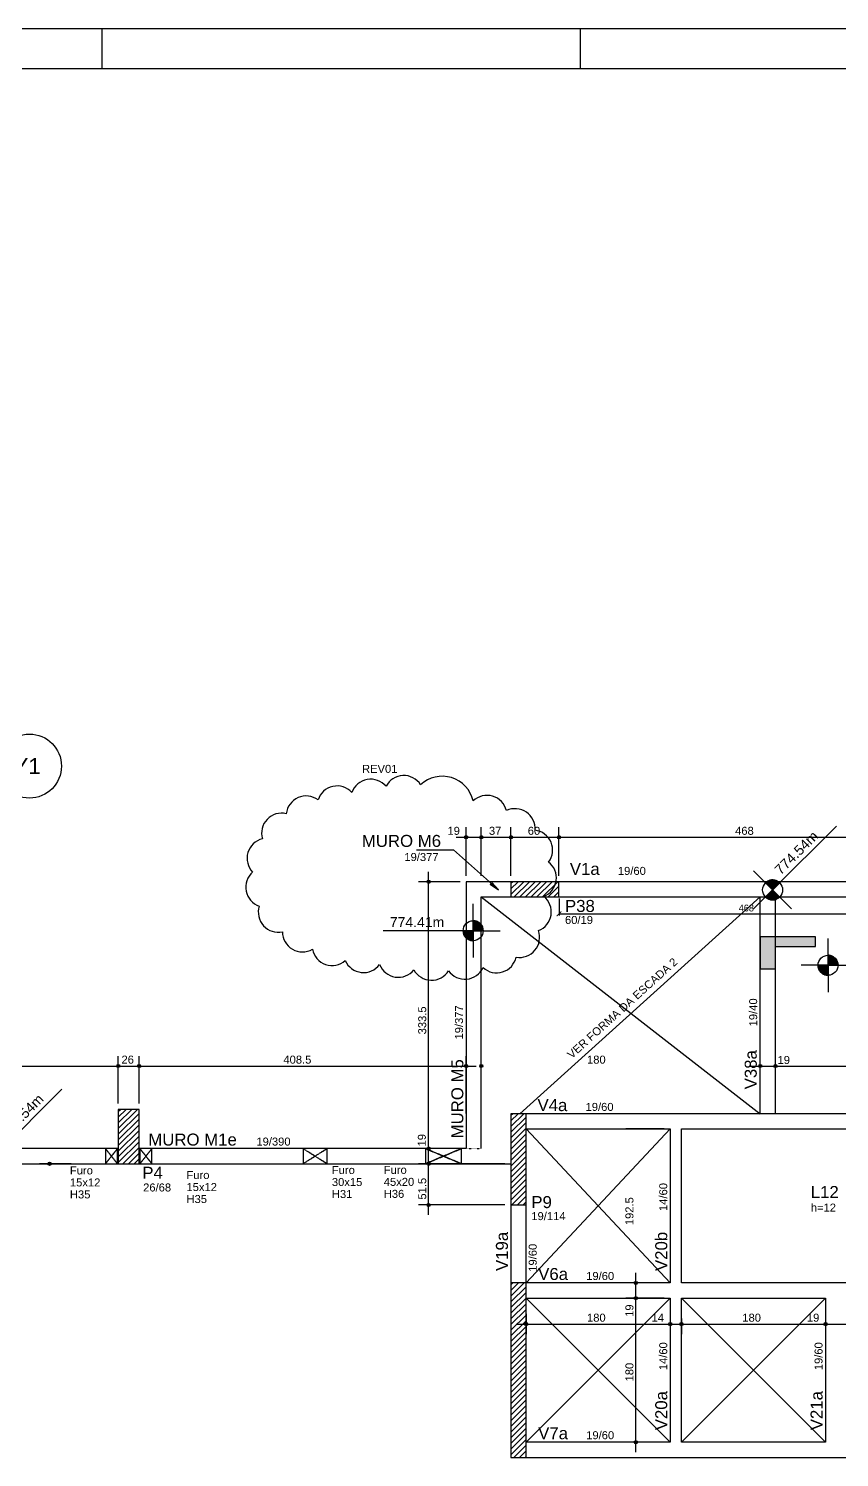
# Model space of a CAD drawing. Header units: millimetres. Extents: x 1659 to 9159, y 667 to 9133.
# Drawn here: x 4172 to 5184, y 7348 to 9133 of the extents above; entities that cross this region are included whole.
import ezdxf

# ---------------------------------------------------------------- set-up
doc = ezdxf.new("R2010")
doc.units = ezdxf.units.MM
doc.linetypes.add('ESTILO_TQS_0001', pattern=[1, 0.7, -0.3])
doc.linetypes.add('ESTILO_TQS_0002', pattern=[0.4, 0.1, -0.3])
for name, color, linetype in [('00 - FELIPE', 2, 'Continuous'), ('1', 1, 'Continuous'), ('10', 10, 'Continuous'), ('2', 2, 'Continuous'), ('3', 3, 'Continuous'), ('4', 4, 'Continuous'), ('6', 6, 'Continuous'), ('8', 8, 'Continuous')]:
    doc.layers.add(name, color=color, linetype=linetype)
doc.styles.add('ROMAS860', font='ROMAS860.SHX')
doc.styles.get("Standard").update_dxf_attribs({"font": 'arial.ttf'})
doc.dimstyles.new('cota', dxfattribs={"dimtxt": 8.5, "dimasz": 6, "dimexe": 2, "dimexo": 2, "dimgap": 3, "dimtad": 1, "dimdec": 1, "dimzin": 9, "dimdsep": 46, "dimtxsty": 'ROMAS860', "dimblk": 'ARCHTICK', "dimcen": 0.09, "dimclrd": 241, "dimclre": 241, "dimclrt": 2, "dimadec": 0, "dimazin": 2, "dimtfac": 1, "dimtdec": 1, "dimtix": 1, "dimtmove": 0, "dimatfit": 2, "dimfxl": 0, "dimtolj": 1, "dimtzin": 0, "dimlwd": -1, "dimlwe": -1, "dimarcsym": 0})

# ---------------------------------------------------------------- blocks, each defined once
blk = doc.blocks.new('_ArchTick')
at = {"color": 0, "linetype": 'ByBlock', "const_width": 0.15}
blk.add_lwpolyline([(-0.5, -0.5), (0.5, 0.5)], dxfattribs=at)
blk = doc.blocks.new('*D212')
at = {"layer": '00 - FELIPE', "color": 241}
for p, q in [((4834.2, 8046.2), (4834.2, 8025.1)), ((5302.2, 8046.2), (5302.2, 8025.1)), ((4834.2, 8027.1), (5302.2, 8027.1))]:
    blk.add_line(p, q, dxfattribs=at)
at = {"layer": 'Defpoints', "color": 0}
for p in [(4834.2, 8048.2), (5302.2, 8048.2), (5302.2, 8027.1)]:
    blk.add_point(p, dxfattribs=at)
at = {"layer": '00 - FELIPE', "color": 241, "xscale": 6, "yscale": 6, "zscale": 6, "rotation": 180}
blk.add_blockref('_ArchTick', (4834.2, 8027.1), dxfattribs=at)
at = {"layer": '00 - FELIPE', "color": 241, "xscale": 6, "yscale": 6, "zscale": 6}
blk.add_blockref('_ArchTick', (5302.2, 8027.1), dxfattribs=at)
at = {"layer": '00 - FELIPE', "color": 2, "insert": (5068.2, 8034.3), "char_height": 8.5, "attachment_point": 5, "style": 'ROMAS860'}
blk.add_mtext('\\A1;468', dxfattribs=at)

msp = doc.modelspace()

# ---------------------------------------------------------------- linework, layer by layer
at = {"layer": '1', "linetype": 'Continuous'}
for p, q in [((1658.57, 9133.49), (9158.57, 9133.49)), ((4263.57, 9083.49), (4263.57, 9133.49)), ((4861.07, 9083.49), (4861.07, 9133.49)), ((4718.17, 8074.72), (4718.17, 8135.37)), ((4737.17, 8074.72), (4737.17, 8135.37)), ((4737.17, 8074.72), (4737.17, 8135.37)), ((4774.17, 8074.72), (4774.17, 8135.37)), ((4774.17, 8074.72), (4774.17, 8135.37)), ((4834.17, 8074.72), (4834.17, 8135.37)), ((4834.17, 8074.72), (4834.17, 8135.37)), ((5101.08, 8056.97), (5180.63, 8136.52)), ((4705.67, 8122.87), (4749.67, 8122.87)), ((4724.67, 8122.87), (4786.67, 8122.87)), ((4761.67, 8122.87), (4846.67, 8122.87)), ((4821.67, 8122.87), (5314.67, 8122.87)), ((4671.32, 7721.22), (4671.32, 8079.72)), ((5101.08, 8056.97), (5077.35, 8080.7)), ((4710.67, 8067.22), (4658.82, 8067.22)), ((4718.17, 8067.22), (4718.17, 8067.22)), ((4718.17, 8067.22), (4718.17, 8067.22)), ((4737.17, 8067.22), (4737.17, 8067.22)), ((4737.17, 8067.22), (4737.17, 8067.22)), ((4774.17, 8051.17), (4790.23, 8067.22)), ((4774.17, 8058.24), (4783.16, 8067.22)), ((4774.17, 8065.31), (4776.08, 8067.22)), ((4774.17, 8067.22), (4774.17, 8067.22)), ((4774.17, 8067.22), (4774.17, 8067.22)), ((4778.3, 8048.22), (4797.3, 8067.22)), ((4785.37, 8048.22), (4804.37, 8067.22)), ((4792.44, 8048.22), (4811.44, 8067.22)), ((4799.51, 8048.22), (4818.51, 8067.22)), ((4804.17, 8057.72), (4804.17, 8057.72)), ((4806.58, 8048.22), (4825.58, 8067.22)), ((4813.65, 8048.22), (4832.65, 8067.22)), ((4820.72, 8048.22), (4834.17, 8061.67)), ((4827.79, 8048.22), (4834.17, 8054.6)), ((4834.17, 8067.22), (4834.17, 8067.22)), ((4834.17, 8067.22), (4834.17, 8067.22)), ((5101.08, 8056.97), (5077.35, 8033.24)), ((5092.24, 8065.81), (5109.92, 8048.13)), ((5092.24, 8048.13), (5109.92, 8065.81)), ((5092.67, 8065.38), (5095.38, 8068.09)), ((5101.64, 8056.41), (5092.8, 8047.57)), ((5093.23, 8064.82), (5097.29, 8068.87)), ((5102.2, 8055.85), (5093.44, 8047.08)), ((5093.79, 8064.26), (5098.79, 8069.26)), ((5102.76, 8055.29), (5094.09, 8046.61)), ((5094.36, 8063.7), (5100.09, 8069.43)), ((5103.33, 8054.73), (5094.78, 8046.18)), ((5094.92, 8063.14), (5101.24, 8069.47)), ((5095.48, 8062.58), (5102.3, 8069.4)), ((5103.89, 8054.17), (5095.5, 8045.79)), ((5096.04, 8062.02), (5103.29, 8069.27)), ((5096.6, 8061.46), (5104.21, 8069.07)), ((5097.16, 8060.9), (5105.08, 8068.82)), ((5097.72, 8060.34), (5105.89, 8068.51)), ((5098.28, 8059.77), (5106.66, 8068.16)), ((5098.84, 8059.21), (5107.39, 8067.76)), ((5099.4, 8058.65), (5108.08, 8067.33)), ((5099.96, 8058.09), (5108.73, 8066.86)), ((5100.52, 8057.53), (5109.34, 8066.35)), ((5101.08, 8056.97), (5124.81, 8033.24)), ((4726.96, 8006.03), (4726.96, 8039.59)), ((5104.45, 8053.61), (5096.27, 8045.43)), ((5105.01, 8053.05), (5097.09, 8045.13)), ((5105.57, 8052.49), (5097.95, 8044.87)), ((5106.13, 8051.93), (5098.87, 8044.67)), ((5106.69, 8051.37), (5099.86, 8044.53)), ((5107.25, 8050.8), (5100.92, 8044.47)), ((5107.81, 8050.24), (5102.08, 8044.51)), ((5108.37, 8049.68), (5103.37, 8044.68)), ((5108.93, 8049.12), (5104.87, 8045.06)), ((5109.49, 8048.56), (5106.77, 8045.84)), ((4726.96, 7993.53), (4726.96, 8018.53)), ((4726.96, 8006.03), (4614.46, 8006.03)), ((4739.46, 8006.03), (4714.46, 8006.03)), ((4726.96, 8005.24), (4714.49, 8005.24)), ((4726.96, 8004.45), (4714.57, 8004.45)), ((4726.96, 8003.66), (4714.69, 8003.66)), ((4726.96, 8002.86), (4714.87, 8002.86)), ((4726.96, 8002.07), (4715.11, 8002.07)), ((4726.96, 8001.28), (4715.4, 8001.28)), ((4726.96, 8000.48), (4715.76, 8000.48)), ((4726.96, 8017.93), (4730.81, 8017.93)), ((4726.96, 8017.13), (4732.71, 8017.13)), ((4726.96, 8016.34), (4734.04, 8016.34)), ((4726.96, 8015.55), (4735.07, 8015.55)), ((4726.96, 8014.76), (4735.92, 8014.76)), ((4726.96, 8013.96), (4736.63, 8013.96)), ((4726.96, 8013.17), (4737.23, 8013.17)), ((4726.96, 8012.38), (4737.74, 8012.38)), ((4726.96, 8011.58), (4738.16, 8011.58)), ((4726.96, 8010.79), (4738.52, 8010.79)), ((4726.96, 8010), (4738.82, 8010)), ((4726.96, 8009.21), (4739.06, 8009.21)), ((4726.96, 8008.41), (4739.24, 8008.41)), ((4726.96, 8007.62), (4739.36, 8007.62)), ((4726.96, 8006.83), (4739.46, 8006.83)), ((4726.96, 8006.03), (4726.96, 7972.48)), ((4726.96, 8006.03), (4760.52, 8006.03)), ((4726.96, 7999.69), (4716.19, 7999.69)), ((4726.96, 7998.9), (4716.7, 7998.9)), ((4726.96, 7998.11), (4717.31, 7998.11)), ((4726.96, 7997.31), (4718.02, 7997.31)), ((4726.96, 7996.52), (4718.86, 7996.52)), ((4726.96, 7995.73), (4719.9, 7995.73)), ((4726.96, 7994.94), (4721.23, 7994.94)), ((4726.96, 7994.14), (4723.13, 7994.14)), ((5170.27, 7962.83), (5170.27, 7996.39)), ((5170.27, 7975.33), (5170.27, 7950.33)), ((5170.27, 7974.73), (5174.1, 7974.73)), ((5170.27, 7973.93), (5176, 7973.93)), ((5170.27, 7973.14), (5177.33, 7973.14)), ((5170.27, 7972.35), (5178.37, 7972.35)), ((5170.27, 7971.56), (5179.22, 7971.56)), ((5170.27, 7970.76), (5179.92, 7970.76)), ((5170.27, 7969.97), (5180.53, 7969.97)), ((5170.27, 7969.18), (5181.04, 7969.18)), ((5170.27, 7968.38), (5181.47, 7968.38)), ((5170.27, 7967.59), (5181.83, 7967.59)), ((5170.27, 7966.8), (5182.12, 7966.8)), ((5170.27, 7966.01), (5182.36, 7966.01)), ((5170.27, 7965.21), (5182.54, 7965.21)), ((5170.27, 7962.83), (5136.71, 7962.83)), ((5157.77, 7962.83), (5182.77, 7962.83)), ((5170.27, 7962.04), (5157.77, 7962.04)), ((5170.27, 7961.25), (5157.87, 7961.25)), ((5170.27, 7960.46), (5158, 7960.46)), ((5170.27, 7959.66), (5158.18, 7959.66)), ((5170.27, 7958.87), (5158.41, 7958.87)), ((5170.27, 7958.08), (5158.71, 7958.08)), ((5170.27, 7957.28), (5159.07, 7957.28)), ((5170.27, 7956.49), (5159.5, 7956.49)), ((5170.27, 7955.7), (5160, 7955.7)), ((5170.27, 7954.91), (5160.6, 7954.91)), ((5170.27, 7954.11), (5161.31, 7954.11)), ((5170.27, 7953.32), (5162.16, 7953.32)), ((5170.27, 7952.53), (5163.19, 7952.53)), ((5170.27, 7951.73), (5164.52, 7951.73)), ((5170.27, 7950.94), (5166.42, 7950.94)), ((5170.27, 7964.42), (5182.67, 7964.42)), ((5170.27, 7963.63), (5182.74, 7963.63)), ((5170.27, 7962.83), (5282.77, 7962.83)), ((5170.27, 7962.83), (5170.27, 7929.28)), ((4283.67, 7790.22), (4283.67, 7849.38)), ((4283.67, 7790.22), (4283.67, 7849.38)), ((4309.67, 7790.22), (4309.67, 7849.38)), ((4309.67, 7790.22), (4309.67, 7849.38)), ((4718.17, 7777.61), (4718.17, 7849.38)), ((4718.17, 7777.61), (4718.17, 7849.38)), ((4737.17, 7794.33), (4737.17, 7849.38)), ((4737.17, 7817.65), (4737.17, 7849.38)), ((5085.67, 7822.11), (5085.67, 7849.38)), ((5085.67, 7829.61), (5085.67, 7849.38)), ((5104.67, 7830.7), (5104.67, 7849.38)), ((5104.67, 7830.7), (5104.67, 7849.38)), ((3813.67, 7836.88), (4296.17, 7836.88)), ((4271.17, 7836.88), (4322.17, 7836.88)), ((4297.17, 7836.88), (4730.67, 7836.88)), ((5073.17, 7836.88), (5117.17, 7836.88)), ((5085.67, 7822.11), (5085.67, 7822.11)), ((5092.17, 7836.88), (5355.67, 7836.88)), ((5104.67, 7823.2), (5104.67, 7823.2)), ((5104.67, 7823.2), (5104.67, 7823.2)), ((4133.51, 7728.22), (4213.06, 7807.77)), ((4737.17, 7810.15), (4737.17, 7810.15)), ((5085.67, 7814.61), (5085.67, 7814.61)), ((4737.17, 7786.83), (4737.17, 7786.83)), ((4283.67, 7758.66), (4307.74, 7782.72)), ((4283.67, 7765.73), (4300.67, 7782.72)), ((4283.67, 7772.8), (4293.59, 7782.72)), ((4283.67, 7779.87), (4286.52, 7782.72)), ((4283.67, 7782.72), (4283.67, 7782.72)), ((4283.67, 7782.72), (4283.67, 7782.72)), ((4283.67, 7751.59), (4309.67, 7777.59)), ((4283.67, 7744.51), (4309.67, 7770.51)), ((4309.67, 7782.72), (4309.67, 7782.72)), ((4309.67, 7782.72), (4309.67, 7782.72)), ((4718.17, 7770.11), (4718.17, 7770.11)), ((4718.17, 7770.11), (4718.17, 7770.11)), ((4774.17, 7761.25), (4790.14, 7777.22)), ((4774.17, 7768.32), (4783.07, 7777.22)), ((4774.17, 7775.39), (4776, 7777.22)), ((4774.17, 7777.22), (4774.17, 7777.22)), ((4774.17, 7777.22), (4774.17, 7777.22)), ((4774.17, 7754.18), (4793.17, 7773.18)), ((4793.17, 7777.22), (4793.17, 7777.22)), ((4793.17, 7777.22), (4793.17, 7777.22)), ((4954.31, 7777.22), (4954.31, 7777.22)), ((4283.67, 7737.44), (4309.67, 7763.44)), ((4283.67, 7730.37), (4309.67, 7756.37)), ((4774.17, 7747.11), (4793.17, 7766.11)), ((4774.17, 7740.04), (4793.17, 7759.04)), ((4774.17, 7732.97), (4793.17, 7751.97)), ((4973.17, 7758.22), (4973.17, 7758.22)), ((4973.17, 7758.22), (4973.17, 7758.22)), ((4973.17, 7758.22), (4973.17, 7758.22)), ((4973.17, 7758.22), (4973.17, 7758.22)), ((4987.17, 7758.22), (4987.17, 7758.22)), ((4987.17, 7758.22), (4987.17, 7758.22)), ((4283.67, 7723.3), (4309.67, 7749.3)), ((4283.67, 7716.23), (4309.67, 7742.23)), ((4289.23, 7714.72), (4309.67, 7735.16)), ((4296.67, 7748.72), (4296.67, 7748.72)), ((4710.67, 7733.72), (4658.82, 7733.72)), ((4677.25, 7733.72), (4658.82, 7733.72)), ((4671.32, 7702.22), (4671.32, 7746.22)), ((4684.75, 7733.72), (4684.75, 7733.72)), ((4718.17, 7733.72), (4718.17, 7733.72)), ((4774.17, 7725.9), (4793.17, 7744.9)), ((4774.17, 7718.82), (4793.17, 7737.82)), ((4224.6, 7714.72), (4185.32, 7714.72)), ((4232.1, 7714.72), (4232.1, 7714.72)), ((4296.31, 7714.72), (4309.67, 7728.09)), ((4303.38, 7714.72), (4309.67, 7721.02)), ((4766.67, 7714.72), (4658.82, 7714.72)), ((4766.67, 7714.72), (4658.82, 7714.72)), ((4671.32, 7650.72), (4671.32, 7727.22)), ((4774.17, 7711.75), (4793.17, 7730.75)), ((4774.17, 7704.68), (4793.17, 7723.68)), ((4774.17, 7697.61), (4793.17, 7716.61)), ((4783.67, 7720.22), (4783.67, 7720.22)), ((4774.17, 7690.54), (4793.17, 7709.54)), ((4774.17, 7683.47), (4793.17, 7702.47)), ((4774.17, 7676.4), (4793.17, 7695.4)), ((4774.17, 7669.33), (4793.17, 7688.33)), ((4775.13, 7663.22), (4793.17, 7681.26)), ((4766.67, 7663.22), (4658.82, 7663.22)), ((4766.67, 7663.22), (4658.82, 7663.22)), ((4774.17, 7663.22), (4774.17, 7663.22)), ((4774.17, 7663.22), (4774.17, 7663.22)), ((4782.2, 7663.22), (4793.17, 7674.19)), ((4789.27, 7663.22), (4793.17, 7667.11)), ((4930.15, 7534.22), (4930.15, 7578.22)), ((4774.17, 7549.12), (4790.77, 7565.72)), ((4774.17, 7556.19), (4783.7, 7565.72)), ((4774.17, 7563.26), (4776.63, 7565.72)), ((4774.17, 7565.72), (4774.17, 7565.72)), ((4774.17, 7565.72), (4774.17, 7565.72)), ((4774.17, 7542.05), (4793.17, 7561.05)), ((4774.17, 7534.98), (4793.17, 7553.98)), ((4929.84, 7565.72), (4917.65, 7565.72)), ((4929.84, 7565.72), (4917.65, 7565.72)), ((4930.15, 7354.22), (4930.15, 7559.22)), ((4937.34, 7565.72), (4937.34, 7565.72)), ((4937.34, 7565.72), (4937.34, 7565.72)), ((4774.17, 7527.91), (4793.17, 7546.91)), ((4774.17, 7520.83), (4793.17, 7539.83)), ((4973.17, 7546.72), (4973.17, 7546.72)), ((4973.17, 7546.72), (4973.17, 7546.72)), ((4774.17, 7513.76), (4793.17, 7532.76)), ((4774.17, 7506.69), (4793.17, 7525.69)), ((4774.17, 7499.62), (4793.17, 7518.62)), ((4793.17, 7534.51), (4793.17, 7534.51)), ((4793.17, 7527.01), (4793.17, 7501.87)), ((4973.17, 7527.69), (4973.17, 7527.69)), ((4973.17, 7527.69), (4973.17, 7527.69)), ((4973.17, 7520.19), (4973.17, 7501.87)), ((4973.17, 7520.19), (4973.17, 7501.87)), ((4987.17, 7528.66), (4987.17, 7528.66)), ((4987.17, 7528.66), (4987.17, 7528.66)), ((4987.17, 7521.16), (4987.17, 7501.87)), ((4987.17, 7521.16), (4987.17, 7501.87)), ((5167.17, 7521.19), (5167.17, 7521.19)), ((5167.17, 7521.19), (5167.17, 7521.19)), ((4774.17, 7492.55), (4793.17, 7511.55)), ((4774.17, 7485.48), (4793.17, 7504.48)), ((4780.67, 7514.37), (4985.67, 7514.37)), ((4960.67, 7514.37), (4999.67, 7514.37)), ((4974.67, 7514.37), (5179.67, 7514.37)), ((5154.67, 7514.37), (5198.67, 7514.37)), ((5167.17, 7513.69), (5167.17, 7501.87)), ((5167.17, 7513.69), (5167.17, 7501.87)), ((4774.17, 7478.41), (4793.17, 7497.41)), ((4774.17, 7471.34), (4793.17, 7490.34)), ((4774.17, 7464.27), (4793.17, 7483.27)), ((4774.17, 7457.2), (4793.17, 7476.2)), ((4774.17, 7450.12), (4793.17, 7469.12)), ((4774.17, 7443.05), (4793.17, 7462.05)), ((4774.17, 7435.98), (4793.17, 7454.98)), ((4774.17, 7428.91), (4793.17, 7447.91)), ((4783.67, 7456.72), (4783.67, 7456.72)), ((4774.17, 7421.84), (4793.17, 7440.84)), ((4774.17, 7414.77), (4793.17, 7433.77)), ((4774.17, 7407.7), (4793.17, 7426.7)), ((4774.17, 7400.63), (4793.17, 7419.63)), ((4774.17, 7393.56), (4793.17, 7412.56)), ((4774.17, 7386.48), (4793.17, 7405.48)), ((4774.17, 7379.41), (4793.17, 7398.41)), ((4774.17, 7372.34), (4793.17, 7391.34)), ((4774.17, 7365.27), (4793.17, 7384.27)), ((4774.17, 7358.2), (4793.17, 7377.2)), ((4774.17, 7351.13), (4793.17, 7370.13)), ((4777.83, 7347.72), (4793.17, 7363.06)), ((4973.17, 7366.72), (4973.17, 7366.72)), ((4774.17, 7347.72), (4774.17, 7347.72)), ((4774.17, 7347.72), (4774.17, 7347.72)), ((4774.17, 7347.72), (4774.17, 7347.72)), ((4774.17, 7347.72), (4774.17, 7347.72)), ((4784.9, 7347.72), (4793.17, 7355.99)), ((4791.98, 7347.72), (4793.17, 7348.92)), ((4793.17, 7347.72), (4793.17, 7347.72)), ((4793.17, 7347.72), (4793.17, 7347.72))]:
    msp.add_line(p, q, dxfattribs=at)
at = {"layer": '1', "color": 5, "linetype": 'Continuous'}
for p, q in [((5085.67, 7777.22), (5085.67, 8048.22)), ((5104.67, 7777.22), (5104.67, 8048.22)), ((4965.67, 7758.22), (4917.65, 7758.22)), ((4965.67, 7758.22), (4917.65, 7758.22)), ((4965.67, 7546.72), (4917.65, 7546.72)), ((4965.67, 7546.72), (4917.65, 7546.72)), ((4965.67, 7366.72), (4917.65, 7366.72))]:
    msp.add_line(p, q, dxfattribs=at)
at = {"layer": '1', "linetype": 'ESTILO_TQS_0002'}
msp.add_line((4718.17, 7733.72), (4737.17, 7733.72), dxfattribs=at)
at = {"layer": '1', "linetype": 'Continuous'}
for points in [[(4656.15, 8106.94), (4702.3, 8106.94), (4758.56, 8056.97), (4748.21, 8063.98), (4758.56, 8056.97), (4750.37, 8066.42)], [(4774.17, 8067.22), (4718.17, 8067.22)], [(4718.17, 8067.22), (4718.17, 7733.72)], [(5092.24, 8065.81), (5101.08, 8056.97), (5109.92, 8065.81), (5109.59, 8066.13), (5109, 8066.65), (5108.37, 8067.13), (5107.67, 8067.6), (5107.01, 8067.98), (5106.23, 8068.36), (5105.43, 8068.69), (5104.62, 8068.96), (5103.72, 8069.19), (5102.73, 8069.36), (5101.65, 8069.46), (5100.8, 8069.47), (5099.75, 8069.4), (5099.07, 8069.31), (5098.38, 8069.18), (5097.59, 8068.97), (5096.83, 8068.73), (5095.75, 8068.28), (5094.83, 8067.8), (5094.14, 8067.37), (5093.35, 8066.79), (5092.75, 8066.29), (5092.24, 8065.81)], [(5109.92, 8048.13), (5101.08, 8056.97), (5092.24, 8048.13), (5092.57, 8047.82), (5093.17, 8047.3), (5093.8, 8046.81), (5094.5, 8046.35), (5095.16, 8045.97), (5095.93, 8045.58), (5096.74, 8045.25), (5097.54, 8044.98), (5098.44, 8044.75), (5099.43, 8044.58), (5100.52, 8044.48), (5101.36, 8044.47), (5102.42, 8044.54), (5103.09, 8044.63), (5103.79, 8044.77), (5104.58, 8044.97), (5105.33, 8045.22), (5106.41, 8045.67), (5107.33, 8046.15), (5108.02, 8046.57), (5108.81, 8047.15), (5109.41, 8047.65), (5109.92, 8048.13)], [(4737.17, 8048.22), (4774.17, 8048.22)], [(4737.17, 7733.72), (4737.17, 8048.22)], [(4726.96, 8018.53), (4726.96, 8006.03), (4739.46, 8006.03), (4739.46, 8006.49), (4739.4, 8007.28), (4739.3, 8008.07), (4739.13, 8008.89), (4738.94, 8009.63), (4738.66, 8010.45), (4738.32, 8011.25), (4737.94, 8012.01), (4737.47, 8012.81), (4736.89, 8013.63), (4736.19, 8014.47), (4735.6, 8015.07), (4734.81, 8015.77), (4734.27, 8016.18), (4733.68, 8016.58), (4732.98, 8016.99), (4732.27, 8017.35), (4731.19, 8017.8), (4730.2, 8018.11), (4729.41, 8018.29), (4728.44, 8018.45), (4727.66, 8018.52), (4726.96, 8018.53)], [(4726.96, 7993.53), (4726.96, 8006.03), (4714.46, 8006.03), (4714.47, 8005.58), (4714.53, 8004.79), (4714.63, 8004), (4714.79, 8003.18), (4714.99, 8002.44), (4715.27, 8001.62), (4715.6, 8000.82), (4715.98, 8000.06), (4716.46, 7999.26), (4717.04, 7998.44), (4717.74, 7997.6), (4718.33, 7997), (4719.12, 7996.3), (4719.66, 7995.89), (4720.25, 7995.49), (4720.95, 7995.08), (4721.66, 7994.72), (4722.74, 7994.27), (4723.73, 7993.96), (4724.52, 7993.78), (4725.48, 7993.62), (4726.26, 7993.55), (4726.96, 7993.53)], [(5170.27, 7975.33), (5170.27, 7962.83), (5182.77, 7962.83), (5182.76, 7963.29), (5182.71, 7964.08), (5182.6, 7964.87), (5182.44, 7965.69), (5182.24, 7966.43), (5181.96, 7967.25), (5181.63, 7968.05), (5181.25, 7968.81), (5180.77, 7969.61), (5180.2, 7970.43), (5179.5, 7971.26), (5178.9, 7971.87), (5178.11, 7972.57), (5177.57, 7972.98), (5176.99, 7973.37), (5176.28, 7973.79), (5175.57, 7974.15), (5174.49, 7974.6), (5173.5, 7974.91), (5172.71, 7975.09), (5171.75, 7975.25), (5170.97, 7975.31), (5170.27, 7975.33)], [(5170.27, 7950.33), (5170.27, 7962.83), (5157.77, 7962.83), (5157.78, 7962.38), (5157.83, 7961.59), (5157.93, 7960.8), (5158.1, 7959.98), (5158.29, 7959.24), (5158.57, 7958.42), (5158.91, 7957.62), (5159.29, 7956.86), (5159.76, 7956.06), (5160.34, 7955.24), (5161.04, 7954.4), (5161.63, 7953.8), (5162.42, 7953.1), (5162.96, 7952.69), (5163.55, 7952.29), (5164.25, 7951.88), (5164.96, 7951.52), (5166.04, 7951.07), (5167.03, 7950.76), (5167.82, 7950.58), (5168.79, 7950.42), (5169.57, 7950.35), (5170.27, 7950.33)], [(4283.67, 7733.72), (3826.17, 7733.72)], [(4718.17, 7733.72), (4309.67, 7733.72)], [(3826.17, 7714.72), (4283.67, 7714.72)], [(4309.67, 7714.72), (4774.17, 7714.72)]]:
    msp.add_lwpolyline(points, dxfattribs=at)
at = {"layer": '1', "color": 5, "linetype": 'Continuous'}
for points in [[(5302.17, 8067.22), (4834.17, 8067.22)], [(4834.17, 8048.22), (5302.17, 8048.22)], [(5343.17, 7777.22), (4980.17, 7777.22), (4793.17, 7777.22)], [(4793.17, 7758.22), (4973.17, 7758.22)], [(4973.17, 7758.22), (4973.17, 7565.72)], [(4987.17, 7565.72), (4987.17, 7758.22)], [(4987.17, 7758.22), (5343.17, 7758.22)], [(4774.17, 7663.22), (4774.17, 7565.72)], [(4793.17, 7565.72), (4793.17, 7663.22)], [(4973.17, 7565.72), (4793.17, 7565.72)], [(5174.17, 7565.72), (4987.17, 7565.72)], [(5343.17, 7565.72), (5174.17, 7565.72)], [(4793.17, 7546.72), (4973.17, 7546.72)], [(4973.17, 7546.72), (4973.17, 7366.72)], [(4987.17, 7546.72), (5167.17, 7546.72)], [(4987.17, 7366.72), (4987.17, 7546.72)], [(5167.17, 7546.72), (5167.17, 7366.72)], [(4973.17, 7366.72), (4793.17, 7366.72)], [(5167.17, 7366.72), (4987.17, 7366.72)], [(4793.17, 7347.72), (4980.17, 7347.72)], [(4980.17, 7347.72), (5174.17, 7347.72)], [(5174.17, 7347.72), (5343.17, 7347.72)]]:
    msp.add_lwpolyline(points, dxfattribs=at)
at = {"layer": '1', "linetype": 'ESTILO_TQS_0001'}
for points in [[(4275.17, 7724.22), (4267.67, 7714.72), (4282.67, 7714.72), (4275.17, 7724.22), (4282.67, 7714.72), (4282.67, 7733.72), (4275.17, 7724.22), (4282.67, 7733.72), (4267.67, 7733.72), (4275.17, 7724.22), (4267.67, 7733.72), (4267.67, 7714.72), (4275.17, 7724.22)], [(4318.17, 7724.22), (4310.67, 7714.72), (4325.67, 7714.72), (4318.17, 7724.22), (4325.67, 7714.72), (4325.67, 7733.72), (4318.17, 7724.22), (4325.67, 7733.72), (4310.67, 7733.72), (4318.17, 7724.22), (4310.67, 7733.72), (4310.67, 7714.72), (4318.17, 7724.22)], [(4529.51, 7724.22), (4514.51, 7714.72), (4544.51, 7714.72), (4529.51, 7724.22), (4544.51, 7714.72), (4544.51, 7733.72), (4529.51, 7724.22), (4544.51, 7733.72), (4514.51, 7733.72), (4529.51, 7724.22), (4514.51, 7733.72), (4514.51, 7714.72), (4529.51, 7724.22)], [(4689.84, 7724.22), (4667.34, 7714.72), (4712.34, 7714.72), (4689.84, 7724.22), (4712.34, 7714.72), (4712.34, 7733.72), (4689.84, 7724.22), (4712.34, 7733.72), (4667.34, 7733.72), (4689.84, 7724.22), (4667.34, 7733.72), (4667.34, 7714.72), (4689.84, 7724.22)]]:
    msp.add_lwpolyline(points, dxfattribs=at)
at = {"layer": '1', "linetype": 'Continuous'}
for centre, radius in [((4718.17, 8122.87), 2), ((4718.17, 8122.87), 1), ((4737.17, 8122.87), 2), ((4737.17, 8122.87), 2), ((4737.17, 8122.87), 1), ((4737.17, 8122.87), 1), ((4774.17, 8122.87), 2), ((4774.17, 8122.87), 2), ((4774.17, 8122.87), 1), ((4774.17, 8122.87), 1), ((4834.17, 8122.87), 2), ((4834.17, 8122.87), 2), ((4834.17, 8122.87), 1), ((4834.17, 8122.87), 1), ((4671.32, 8067.22), 2), ((4671.32, 8067.22), 1), ((5101.08, 8056.97), 12.5), ((4726.96, 8006.03), 12.5), ((5170.27, 7962.83), 12.5), ((4283.67, 7836.88), 2), ((4283.67, 7836.88), 2), ((4283.67, 7836.88), 1), ((4283.67, 7836.88), 1), ((4309.67, 7836.88), 2), ((4309.67, 7836.88), 2), ((4309.67, 7836.88), 1), ((4309.67, 7836.88), 1), ((4718.17, 7836.88), 2), ((4718.17, 7836.88), 2), ((4718.17, 7836.88), 1), ((4718.17, 7836.88), 1), ((4737.17, 7836.88), 2), ((4737.17, 7836.88), 2), ((4737.17, 7836.88), 1), ((4737.17, 7836.88), 1), ((5085.67, 7836.88), 2), ((5085.67, 7836.88), 2), ((5085.67, 7836.88), 1), ((5085.67, 7836.88), 1), ((5104.67, 7836.88), 2), ((5104.67, 7836.88), 2), ((5104.67, 7836.88), 1), ((5104.67, 7836.88), 1), ((4671.32, 7733.72), 2), ((4671.32, 7733.72), 2), ((4671.32, 7733.72), 1), ((4671.32, 7733.72), 1), ((4197.82, 7714.72), 2), ((4197.82, 7714.72), 1), ((4671.32, 7714.72), 2), ((4671.32, 7714.72), 2), ((4671.32, 7714.72), 1), ((4671.32, 7714.72), 1), ((4671.32, 7663.22), 2), ((4671.32, 7663.22), 2), ((4671.32, 7663.22), 1), ((4671.32, 7663.22), 1), ((4930.15, 7565.72), 2), ((4930.15, 7565.72), 2), ((4930.15, 7565.72), 1), ((4930.15, 7565.72), 1), ((4930.15, 7546.72), 2), ((4930.15, 7546.72), 2), ((4930.15, 7546.72), 1), ((4930.15, 7546.72), 1), ((4793.17, 7514.37), 2), ((4793.17, 7514.37), 1), ((4973.17, 7514.37), 2), ((4973.17, 7514.37), 2), ((4973.17, 7514.37), 1), ((4973.17, 7514.37), 1), ((4987.17, 7514.37), 2), ((4987.17, 7514.37), 2), ((4987.17, 7514.37), 1), ((4987.17, 7514.37), 1), ((5167.17, 7514.37), 2), ((5167.17, 7514.37), 2), ((5167.17, 7514.37), 1), ((5167.17, 7514.37), 1), ((4930.15, 7366.72), 2), ((4930.15, 7366.72), 1)]:
    msp.add_circle(centre, radius, dxfattribs=at)
for centre, radius, start, end in [((4640.29, 8174.97), 25, 32.60256, 152.60256), ((4688.33, 8159.41), 39.63, 12.90487, 132.90487), ((4557.03, 8161.94), 25, 42.42796, 162.42796), ((4599, 8170.34), 25, 40.20835, 160.20835), ((4518.32, 8149.39), 25, 53.48748, 173.48748), ((4744.24, 8150.19), 25, 13.70754, 133.70754), ((4487.64, 8127.92), 25, 76.48819, 196.48819), ((4779.32, 8133.57), 25, 355.59089, 115.59089), ((4801.24, 8106.83), 25, 323.07953, 83.07953), ((4469.58, 8096.53), 25, 103.69236, 223.69236), ((4805.88, 8072.07), 25, 292.14845, 52.14845), ((4467.9, 8060.38), 25, 130.95884, 250.95884), ((4483.53, 8029.08), 25, 162.13899, 282.13899), ((4799.53, 8029.52), 25, 290.8762, 50.8762), ((4513.79, 8004.48), 25, 179.63547, 299.63547), ((4784.96, 7997.6), 25, 260.03616, 20.03616), ((4550.68, 7987.59), 25, 191.15797, 311.15797), ((4590.08, 7978.7), 25, 203.40618, 323.40618), ((4756.21, 7978.34), 25, 227.60322, 347.60322), ((4633.45, 7972.85), 25, 201.23135, 321.23135), ((4674.93, 7969.1), 25, 208.43613, 328.43613), ((4716.68, 7970.4), 25, 215.12065, 335.12065)]:
    msp.add_arc(centre, radius, start, end, dxfattribs=at)
at = {"layer": '10', "linetype": 'Continuous'}
msp.add_lwpolyline([(5154.67, 7998.2), (5085.67, 7998.2), (5085.67, 7958.2), (5104.67, 7958.2), (5104.67, 7986.2), (5154.67, 7986.2), (5154.67, 7998.2)], dxfattribs=at)
at = {"layer": '2', "linetype": 'Continuous'}
for p, q in [((4737.17, 8048.22), (5085.67, 7777.22)), ((4785.37, 7777.22), (5085.67, 8048.22)), ((4793.17, 7565.72), (4973.17, 7758.22)), ((4793.17, 7758.22), (4973.17, 7565.72)), ((4793.17, 7366.72), (4973.17, 7546.72)), ((4793.17, 7546.72), (4973.17, 7366.72)), ((4987.17, 7366.72), (5167.17, 7546.72)), ((4987.17, 7546.72), (5167.17, 7366.72))]:
    msp.add_line(p, q, dxfattribs=at)
msp.add_circle((4172.67, 8211.71), 40, dxfattribs=at)
at = {"layer": '6', "linetype": 'Continuous'}
for p, q in [((5154.67, 7998.2), (5085.67, 7998.2)), ((5085.67, 7998.2), (5085.67, 7958.2)), ((5104.67, 7958.2), (5104.67, 7986.2)), ((5104.67, 7986.2), (5154.67, 7986.2)), ((5085.67, 7958.2), (5104.67, 7958.2))]:
    msp.add_line(p, q, dxfattribs=at)
for points in [[(4774.17, 8048.22), (4834.17, 8048.22), (4834.17, 8067.22), (4774.17, 8067.22), (4774.17, 8048.22)], [(4283.67, 7714.72), (4309.67, 7714.72), (4309.67, 7782.72), (4283.67, 7782.72), (4283.67, 7714.72)], [(4774.17, 7663.22), (4793.17, 7663.22), (4793.17, 7777.22), (4774.17, 7777.22), (4774.17, 7663.22)], [(4774.17, 7347.72), (4793.17, 7347.72), (4793.17, 7565.72), (4774.17, 7565.72), (4774.17, 7347.72)]]:
    msp.add_lwpolyline(points, dxfattribs=at)
for points in [[(5085.67, 7958.2), (5104.67, 7958.2), (5085.67, 7998.2)], [(5104.67, 7958.2), (5104.67, 7986.2), (5085.67, 7998.2)], [(5085.67, 7998.2), (5104.67, 7986.2), (5154.67, 7998.2)], [(5104.67, 7986.2), (5154.67, 7986.2), (5154.67, 7998.2)]]:
    msp.add_solid(points, dxfattribs=at)
at = {"layer": '8', "linetype": 'Continuous'}
msp.add_line((1783.57, 9083.49), (9108.57, 9083.49), dxfattribs=at)

# ---------------------------------------------------------------- texts
at = {"layer": '1', "linetype": 'Continuous'}
for s, height, p in [('REV01', 10, (4588.13, 8203.32)), ('19', 10, (4694.84, 8125.87)), ('37', 10, (4746.67, 8125.87)), ('60', 10, (4795.17, 8125.87)), ('468', 10, (5054.17, 8125.87)), ('774.41m', 12.5, (4622.89, 8010.46)), ('26', 10, (4287.67, 7839.88)), ('408.5', 10, (4489.92, 7839.88)), ('180', 10, (4869.17, 7839.88)), ('19', 10, (5107.2, 7839.46)), ('Furo', 10, (4223.23, 7701.42)), ('Furo', 10, (4368.85, 7695.65)), ('30x15', 10, (4550.46, 7686.91)), ('Furo', 10, (4550.46, 7701.91)), ('45x20', 10, (4615.29, 7687.13)), ('Furo', 10, (4615.29, 7702.13)), ('15x12', 10, (4223.23, 7686.42)), ('H35', 10, (4223.23, 7671.42)), ('15x12', 10, (4368.85, 7680.65)), ('H31', 10, (4550.46, 7671.91)), ('H36', 10, (4615.29, 7672.13)), ('H35', 10, (4368.85, 7665.65)), ('180', 10, (4869.17, 7517.37)), ('14', 10, (4949.84, 7517.37)), ('180', 10, (5063.17, 7517.37)), ('19', 10, (5143.84, 7517.37))]:
    msp.add_text(s, height=height, dxfattribs=at).set_placement(p)
for s, height, rotation, p in [('774.54m', 12.5, 45, (5111.05, 8074.97)), ('VER FORMA DA ESCADA 2', 10, 42.06329, (4850.09, 7845.43)), ('333.5', 10, 90, (4668.32, 7876.47)), ('774.54m', 12.5, 45, (4143.48, 7746.22)), ('19', 10, 90, (4667.84, 7736.39)), ('51.5', 10, 90, (4668.32, 7669.97)), ('192.5', 10, 90, (4927.15, 7637.97)), ('19', 10, 90, (4927.15, 7523.39)), ('180', 10, 90, (4927.15, 7442.72))]:
    msp.add_text(s, height=height, rotation=rotation, dxfattribs=at).set_placement(p)
at = {"layer": '3', "linetype": 'Continuous'}
for s, p in [('19/377', (4641.02, 8093.12)), ('19/60', (4907.74, 8075.77)), ('60/19', (4841.67, 8014.47)), ('19/60', (4867.4, 7780.81)), ('19/390', (4456.17, 7737.47)), ('26/68', (4314.69, 7680.09)), ('h=12', (5148.69, 7654.94)), ('19/114', (4799.64, 7644.33)), ('19/60', (4868.17, 7569.47)), ('19/60', (4868.17, 7370.47))]:
    msp.add_text(s, height=10, dxfattribs=at).set_placement(p)
for s, p in [('19/377', (4714.26, 7870.06)), ('19/40', (5081.77, 7886.49)), ('14/60', (4969.42, 7655.72)), ('19/60', (4806.35, 7579.81)), ('14/60', (4969.42, 7456.72)), ('19/60', (5163.42, 7456.72))]:
    msp.add_text(s, height=10, rotation=90, dxfattribs=at).set_placement(p)
at = {"layer": '4', "linetype": 'Continuous'}
for s, p in [('MURO M6', (4587.9, 8110.74)), ('V1a', (4847.74, 8075.77)), ('V4a', (4807.34, 7780.52)), ('MURO M1e', (4321.17, 7737.47)), ('L12', (5148.69, 7671.94)), ('V6a', (4808.17, 7569.47)), ('V7a', (4808.17, 7370.47))]:
    msp.add_text(s, height=15, dxfattribs=at).set_placement(p)
for s, p in [('MURO M5', (4714.7, 7746.49)), ('V38a', (5081.18, 7807.78)), ('V19a', (4770.42, 7580.72)), ('V20b', (4969.42, 7580.72)), ('V20a', (4969.42, 7381.72)), ('V21a', (5163.42, 7381.72))]:
    msp.add_text(s, height=15, rotation=90, dxfattribs=at).set_placement(p)
at = {"layer": '6', "linetype": 'Continuous'}
for s, height, p in [('Y1', 20, (4152.67, 8201.71)), ('P38', 15, (4841.67, 8029.47)), ('P4', 15, (4313.67, 7695.97)), ('P9', 15, (4799.64, 7659.33))]:
    msp.add_text(s, height=height, dxfattribs=at).set_placement(p)

# ---------------------------------------------------------------- dimensions: what is measured, and where the dimension line sits
at = {"layer": '00 - FELIPE'}
dim = msp.add_linear_dim(base=(5302.17, 8027.08), p1=(4834.17, 8048.22), p2=(5302.17, 8048.22), dimstyle='cota', dxfattribs=at)
dim.commit()
dim.dimension.update_dxf_attribs({"geometry": '*D212', "text_midpoint": (5068.17, 8034.33)})

doc.saveas('drawing.dxf')
